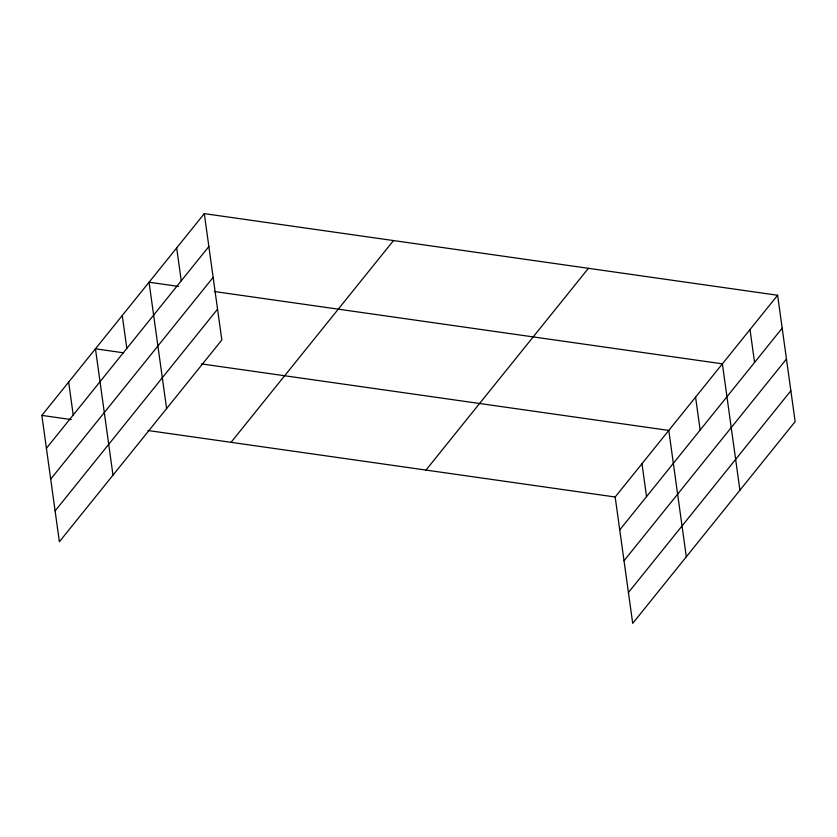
<?xml version="1.0" encoding="UTF-8"?>
<svg xmlns="http://www.w3.org/2000/svg" width="837" height="837" viewBox="0 0 837 837"><rect width="100%" height="100%" fill="white"/><g stroke="black" fill="none" stroke-linecap="round" stroke-linejoin="round"><path stroke-width="1.26" d="M204.291 213.623L221.826 339.989L59.385 541.748L41.85 415.393L204.291 213.623L777.615 295.252L795.15 421.607L632.709 623.377L615.174 497.011L777.615 295.252M46.412 448.297L208.863 246.528M50.691 479.141L213.142 277.371M55.106 510.915L217.547 309.146M231.043 442.323L393.495 240.564M425.981 470.08L588.421 268.311M619.736 529.915L782.187 328.146M624.015 560.759L786.466 358.989M628.43 592.533L790.871 390.764M178.469 286.411L149.059 282.226L166.594 408.592M214.262 291.506L722.383 363.844L739.918 490.21M123.583 352.816L95.46 348.809L112.995 475.175M201.56 363.917L668.784 430.427L686.309 556.793M41.85 415.393L71.25 419.578M147.95 430.5L615.174 497.011M750.004 329.548L754.566 362.452M695.578 397.136L700.15 430.04M641.979 463.719L646.541 496.623M176.68 247.93L181.242 280.834M122.265 315.518L126.826 348.422M68.655 382.101L73.217 415.006"/></g></svg>
